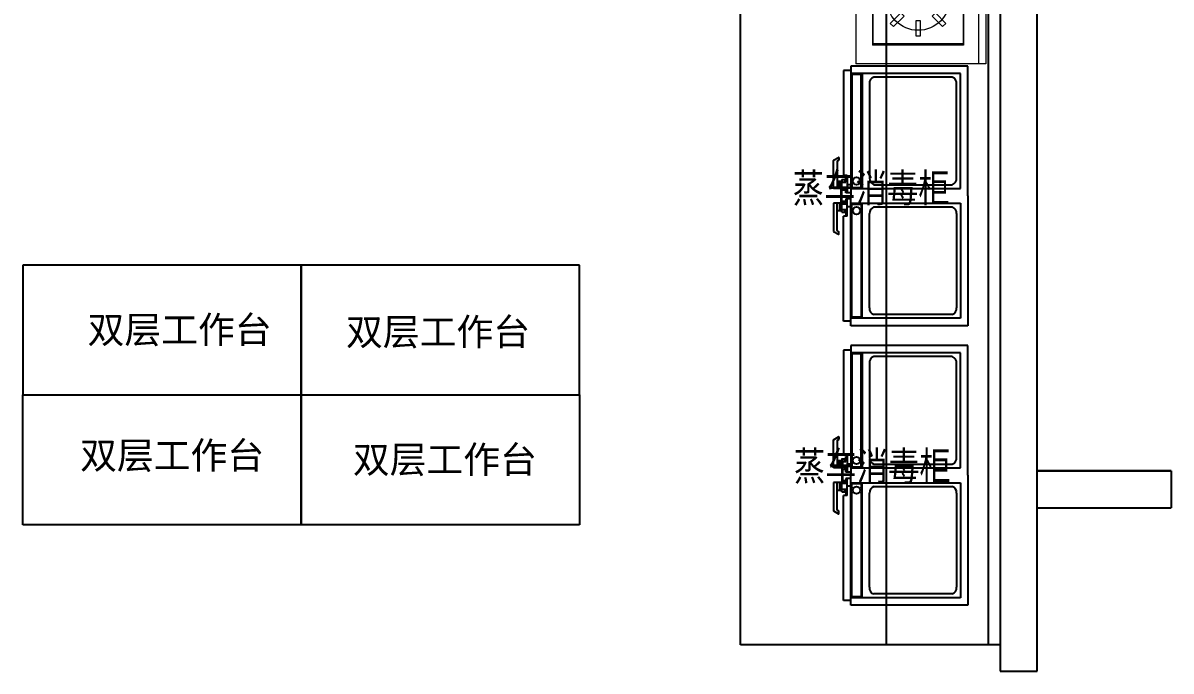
# Model space of a CAD drawing. Extents: x 1159254 to 1730927, y -477824 to -383968.
# Drawn here: x 1626911 to 1633101, y -460582 to -457088 of the extents above; entities that cross this region are included whole.
import ezdxf

# ---------------------------------------------------------------- set-up
doc = ezdxf.new("R2010")
doc.units = 0
doc.header["$LTSCALE"] = 1000
for name, color, linetype in [('WALL', 6, 'Continuous'), ('WS_厨房设备', 1, 'Continuous'), ('产品文字', 7, 'Continuous'), ('厨房布置', 4, 'Continuous'), ('新设备', 4, 'Continuous')]:
    doc.layers.add(name, color=color, linetype=linetype)
doc.styles.get("Standard").update_dxf_attribs({"font": '', "width": 0.8})
doc.styles.add('WMF-宋体1', font='')
doc.styles.get('Standard').set_extended_font_data('SimSun')
doc.styles.get('WMF-宋体1').set_extended_font_data('SimSun')

# ---------------------------------------------------------------- blocks, each defined once
blk = doc.blocks.new('*U45')
at = {"linetype": 'Continuous'}
for p, q in [((0, 0), (0, 700)), ((0, 700), (1500, 700)), ((1500, 700), (1500, 0)), ((1500, 0), (0, 0))]:
    blk.add_line(p, q, dxfattribs=at)
blk = doc.blocks.new('*U98')
at = {"color": 252}
for p, q in [((0, 612.6), (19300, 612.6)), ((0, 62.5), (19300, 62.5))]:
    blk.add_line(p, q, dxfattribs=at)
blk.add_lwpolyline([(0, 1400), (19300, 1400), (19300, 0), (0, 0)], close=True, dxfattribs=at)
blk = doc.blocks.new('Custom_15')
at = {"color": 252}
for p, q in [((508.3, 723), (492.8, 697.7)), ((494.5, 694.7), (505.1, 694.7)), ((506.8, 695.5), (512.3, 703.2)), ((660.6, 724), (510, 724)), ((513.9, 704), (660.6, 704)), ((620.6, 704), (620.6, 677.4)), ((659.6, 692), (621.6, 692)), ((621.6, 692), (621.6, 689.4)), ((621.6, 689.4), (625.6, 684.5)), ((655.6, 684.5), (659.6, 689.4)), ((659.6, 689.4), (659.6, 692)), ((660.6, 704), (660.6, 724)), ((660.6, 673.8), (660.6, 704)), ((739.4, 724), (890, 724)), ((739.4, 704), (739.4, 724)), ((739.4, 673.8), (739.4, 704)), ((886.1, 704), (739.4, 704)), ((740.4, 689.4), (740.4, 692)), ((740.4, 692), (778.4, 692)), ((744.4, 684.5), (740.4, 689.4)), ((778.4, 689.4), (774.4, 684.5)), ((778.4, 692), (778.4, 689.4)), ((779.4, 704), (779.4, 677.4)), ((893.2, 695.5), (887.7, 703.2)), ((891.7, 723), (907.2, 697.7)), ((905.5, 694.7), (894.9, 694.7)), ((590.5, 650), (590.5, 670)), ((590.5, 650), (683.1, 650)), ((625.6, 658), (598.1, 658)), ((598.1, 658), (598.1, 650)), ((611.6, 678.1), (611.6, 663.1)), ((611.6, 678.1), (625.6, 677.1)), ((611.6, 663.1), (625.6, 663.1)), ((655.6, 680), (625.6, 680)), ((640.6, 630), (640.6, 650)), ((669.6, 673), (655.6, 674.3)), ((655.6, 663), (669.6, 663)), ((683.1, 658), (655.6, 658)), ((669.6, 663), (669.6, 673)), ((683.1, 630), (683.1, 658)), ((716.9, 630), (716.9, 658)), ((716.9, 658), (744.4, 658)), ((809.5, 650), (716.9, 650)), ((730.4, 673), (744.4, 674.3)), ((730.4, 663), (730.4, 673)), ((744.4, 663), (730.4, 663)), ((744.4, 680), (774.4, 680)), ((759.4, 630), (759.4, 650)), ((788.4, 678.1), (774.4, 677.1)), ((788.4, 663.1), (774.4, 663.1)), ((774.4, 658), (801.9, 658)), ((788.4, 678.1), (788.4, 663.1)), ((801.9, 658), (801.9, 650)), ((809.5, 650), (809.5, 670))]:
    blk.add_line(p, q, dxfattribs=at)
at = {"linetype": 'Continuous'}
for p, q in [((0, 0), (0, 630)), ((0, 630), (700, 630)), ((1400, 630), (700, 630)), ((1400, 0), (1400, 630)), ((700, 0), (0, 0)), ((700, 0), (1400, 0))]:
    blk.add_line(p, q, dxfattribs=at)
for p, q in [((24.6, 670), (590.5, 670)), ((24.6, 630), (24.6, 670)), ((24.6, 670), (300.1, 670)), ((1375.4, 670), (809.5, 670)), ((1375.4, 670), (1099.9, 670)), ((1375.4, 630), (1375.4, 670))]:
    blk.add_line(p, q)
at = {"color": 252, "linetype": 'Continuous'}
for p, q in [((40, 570), (40, 630)), ((45, 575), (45, 625)), ((45, 625), (655, 625)), ((655, 625), (655, 575)), ((660, 630), (660, 570)), ((740, 630), (740, 570)), ((745, 625), (745, 575)), ((1355, 625), (745, 625)), ((1355, 575), (1355, 625)), ((1360, 570), (1360, 630)), ((40, 40), (40, 570)), ((40, 570), (660, 570)), ((655, 575), (45, 575)), ((660, 570), (660, 40)), ((740, 570), (740, 40)), ((1360, 570), (740, 570)), ((745, 575), (1355, 575)), ((1360, 40), (1360, 570)), ((60, 84), (60, 506)), ((96, 530), (604, 530)), ((640, 506), (640, 84)), ((760, 506), (760, 84)), ((1304, 530), (796, 530)), ((1340, 84), (1340, 506)), ((640, 84), (640, 84)), ((760, 84), (760, 84)), ((660, 40), (40, 40)), ((604, 60), (96, 60)), ((740, 40), (1360, 40)), ((796, 60), (1304, 60))]:
    blk.add_line(p, q, dxfattribs=at)
at = {"color": 252}
for points in [[(625.6, 684.5), (625.6, 658)], [(655.6, 658), (655.6, 684.5)], [(744.4, 658), (744.4, 684.5)], [(774.4, 684.5), (774.4, 658)]]:
    blk.add_lwpolyline(points, dxfattribs=at)
at = {"color": 252, "linetype": 'Continuous'}
for centre in [(620, 600), (780, 600)]:
    blk.add_circle(centre, 20, dxfattribs=at)
at = {"color": 252}
for centre, radius, start, end in [((494.5, 696.7), 2, 148.48302, 270), ((505.1, 696.7), 2, 270, 324.09658), ((510, 722), 2, 90, 148.48302), ((513.9, 702), 2, 90, 144.09658), ((886.1, 702), 2, 35.90342, 90), ((890, 722), 2, 31.51698, 90), ((894.9, 696.7), 2, 215.90342, 270), ((905.5, 696.7), 2, 270, 31.51698), ((91.5, 497.7), 32.6, 82.08362, 165.29651), ((604.3, 491.4), 38.6, 22.20161, 90.41825), ((795.7, 491.4), 38.6, 89.58175, 157.79839), ((1308.5, 497.7), 32.6, 14.70349, 97.91638), ((95.4, 98.1), 38.1, 201.729, 270.89087), ((605.7, 96.4), 36.5, 267.32429, 340.05584), ((794.3, 96.4), 36.5, 199.94416, 272.67571), ((1304.6, 98.1), 38.1, 269.10913, 338.271)]:
    blk.add_arc(centre, radius, start, end, dxfattribs=at)
blk = doc.blocks.new('b11')
at = {"lineweight": 13}
for p, q in [((-350, 365), (350, 365)), ((-350, 365), (-350, 325)), ((-350, 325), (-350, -335)), ((-350, 325), (350, 325)), ((-350, 325), (350, 325)), ((-350, 325), (350, 325)), ((350, 365), (350, 325)), ((350, 325), (350, -335)), ((-250, 245), (-250, -245)), ((-250, 245), (250, 245)), ((-242.5, -242.5), (-242.5, 242.5)), ((-242.5, 242.5), (242.5, 242.5)), ((12.5, 199.5), (-12.5, 199.5)), ((-12.5, 199.5), (-12.5, 119.5)), ((12.5, 119.5), (12.5, 199.5)), ((242.5, 242.5), (242.5, -242.5)), ((250, 245), (250, -245)), ((-132.3, 149.9), (-149.9, 132.3)), ((-149.9, 132.3), (-93.4, 75.7)), ((-75.7, 93.4), (-132.3, 149.9)), ((75.7, 93.4), (132.3, 149.9)), ((149.9, 132.3), (93.4, 75.7)), ((132.3, 149.9), (149.9, 132.3)), ((-93.4, 75.7), (-75.7, 93.4)), ((-12.5, 119.5), (12.5, 119.5)), ((93.4, 75.7), (75.7, 93.4)), ((-199.5, -12.5), (-199.5, 12.5)), ((-199.5, 12.5), (-119.5, 12.5)), ((-119.5, 12.5), (-119.5, -12.5)), ((199.5, 12.5), (119.5, 12.5)), ((119.5, 12.5), (119.5, -12.5)), ((199.5, -12.5), (199.5, 12.5)), ((-119.5, -12.5), (-199.5, -12.5)), ((119.5, -12.5), (199.5, -12.5)), ((-149.9, -132.3), (-93.4, -75.7)), ((-75.7, -93.4), (-132.3, -149.9)), ((-93.4, -75.7), (-75.7, -93.4)), ((-12.5, -119.5), (12.5, -119.5)), ((-12.5, -199.5), (-12.5, -119.5)), ((12.5, -119.5), (12.5, -199.5)), ((93.4, -75.7), (75.7, -93.4)), ((75.7, -93.4), (132.3, -149.9)), ((149.9, -132.3), (93.4, -75.7)), ((-132.3, -149.9), (-149.9, -132.3)), ((132.3, -149.9), (149.9, -132.3)), ((-250, -245), (250, -245)), ((242.5, -242.5), (-242.5, -242.5)), ((12.5, -199.5), (-12.5, -199.5)), ((-350, -335), (350, -335))]:
    blk.add_line(p, q, dxfattribs=at)
blk.add_circle((0, 0), 170, dxfattribs=at)

msp = doc.modelspace()

# ---------------------------------------------------------------- linework, layer by layer
at = {"layer": 'WALL'}
for p, q in [((1632179.8, -455174.8), (1632179.8, -460582.3)), ((1632379.8, -460582.3), (1632379.8, -455174.8)), ((1632179.8, -460582.3), (1632379.8, -460582.3))]:
    msp.add_line(p, q, dxfattribs=at)
at = {"layer": 'WALL', "color": 3}
for p, q in [((1632379.8, -459502), (1633100.6, -459502)), ((1633100.6, -459502), (1633100.6, -459702)), ((1632379.8, -459702), (1633100.6, -459702))]:
    msp.add_line(p, q, dxfattribs=at)
at = {"layer": '厨房布置', "color": 3}
msp.add_line((1633100.6, -459502), (1632379.8, -459502), dxfattribs=at)

# ---------------------------------------------------------------- block references
at = {"layer": 'WS_厨房设备'}
for name, p, rotation in [('*U98', (1632179.8, -460440.3), 90), ('Custom_15', (1632004.8, -458720.1), 90), ('Custom_15', (1632004.8, -460226.8), 90), ('*U45', (1628411.4, -459093.1), 180), ('*U45', (1629911.4, -459093.1), 180)]:
    msp.add_blockref(name, p, dxfattribs=dict(at, rotation=rotation))
at = {"layer": 'WS_厨房设备', "xscale": -1}
for p in [(1628411.4, -459093.1), (1629911.4, -459093.1)]:
    msp.add_blockref('*U45', p, dxfattribs=at)
at = {"layer": '新设备', "rotation": 270}
msp.add_blockref('b11', (1631737.1, -456957.7), dxfattribs=at)

# ---------------------------------------------------------------- texts
at = {"layer": '产品文字', "color": 7, "lineweight": 0, "style": 'WMF-宋体1'}
for p in [(1627259.8, -458814.8), (1628652.9, -458825.9), (1627219.3, -459492.3), (1628689.8, -459514.4)]:
    msp.add_text('双层工作台', height=145.52, dxfattribs=at).set_placement(p)
at = {"layer": '产品文字', "char_height": 7.2, "width": 1658.963, "attachment_point": 5}
for insert in [(1631484.4, -457986.7), (1631490.5, -459486.1)]:
    msp.add_mtext('{\\H21.56x;\\C0;蒸车消毒柜}', dxfattribs=dict(at, insert=insert))

doc.saveas('drawing.dxf')
